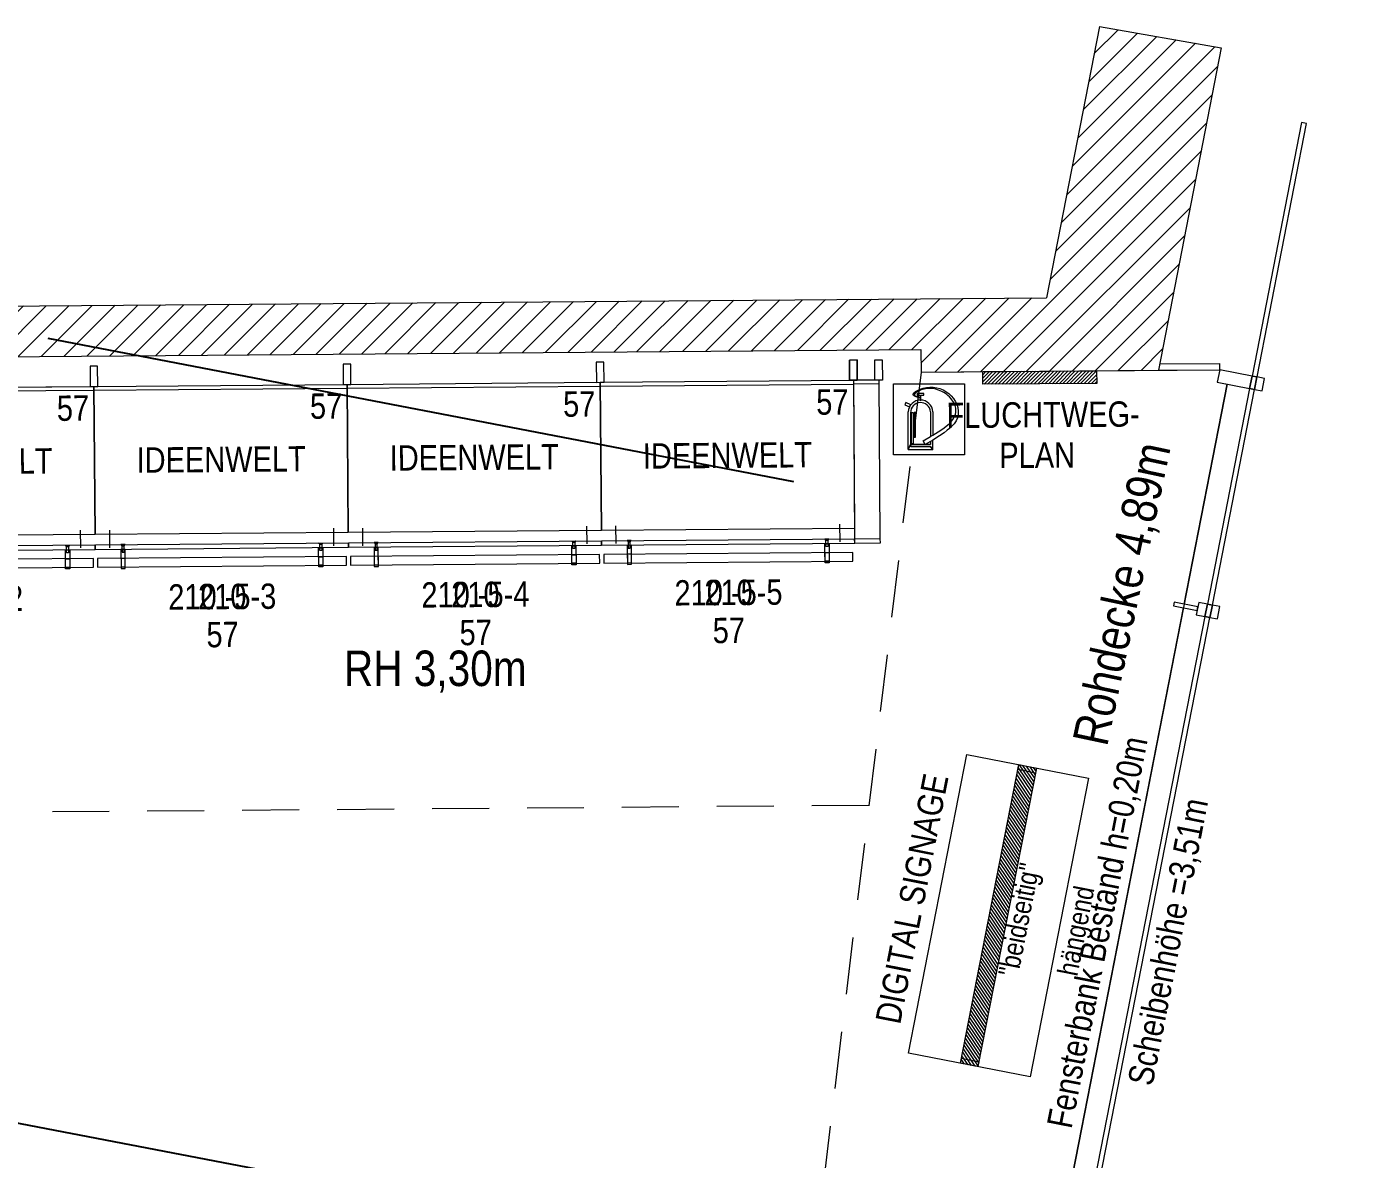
# Model space of a CAD drawing. Header units: millimetres. Extents: x 2027740 to 2136289, y -1533552 to -1491502.
# Drawn here: x 2104804 to 2110023, y -1500877 to -1496400 of the extents above; entities that cross this region are included whole.
import ezdxf
from ezdxf.enums import TextEntityAlignment as Align

# ---------------------------------------------------------------- set-up
doc = ezdxf.new("R2010")
doc.units = ezdxf.units.MM
doc.header["$MEASUREMENT"] = 0
for name, pattern in [('AUSGEZOGEN', [0]), ('DGN Style 2', [375.045563, 225.027338, -150.018225]), ('DGN Style 3', [5137.008267, 3669.291619, -1467.716648])]:
    doc.linetypes.add(name, pattern=pattern)
for name, color, linetype, lineweight in [('01_Grundriss', 7, 'Continuous', 0), ('02_Unterzüge', 8, 'DGN Style 2', 0), ('03_Abbruch_Einrichtung', 2, 'DGN Style 3', 0), ('03_Abbruch_Einrichtung (Construction)', 2, 'DGN Style 3', 0), ('06_Ansichten', 7, 'Continuous', 0), ('10_Einrichtung', 7, 'Continuous', 0), ('10_Einrichtung (Construction)', 7, 'Continuous', 0), ('11_Schraffur', 9, 'Continuous', 0), ('13_Ladenbau', 94, 'Continuous', 0), ('16_Brandschutz', 94, 'Continuous', 0), ('16_Fluchtweg', 94, 'Continuous', 0), ('16_Fluchtweg (Construction)', 94, 'Continuous', 0), ('20_Sortimentierung', 7, 'Continuous', 0), ('21_Modulnummer', 7, 'Continuous', 0), ('26_Deckenfries', 251, 'DGN Style 2', 13)]:
    doc.layers.add(name, color=color, linetype=linetype, lineweight=lineweight)
doc.layers.add('15_Flächen', color=6, linetype='Continuous', lineweight=0, plot=False)
doc.styles.add('Rossmann', font='ARIALN.TTF', dxfattribs={"height": 100})
doc.styles.get("Standard").update_dxf_attribs({"font": 'isocp.shx'})
doc.styles.add('Style-Arial Narrow', font='ARIALN.TTF')
doc.styles.add('Style-ISOCPEUR', font='arial.ttf')
doc.dimstyles.new('DIN919_1-50', dxfattribs={"dimscale": 2.5, "dimtxt": 5, "dimasz": 1.5, "dimexe": 2.5, "dimexo": 0, "dimgap": 1, "dimtad": 1, "dimdec": 1, "dimzin": 9, "dimdsep": 46, "dimtxsty": 'Standard', "dimblk": 'BEMSTR', "dimcen": 6, "dimse1": 1, "dimse2": 1, "dimclrd": 256, "dimclre": 7, "dimclrt": 7, "dimadec": 0, "dimazin": 0, "dimtfac": 1, "dimtdec": 0, "dimtmove": 0, "dimatfit": 1, "dimldrblk": 'BEMSTR', "dimfxl": 1, "dimtolj": 1, "dimtzin": 9, "dimarcsym": 0})

# ---------------------------------------------------------------- blocks, each defined once
blk = doc.blocks.new('*U137')
at = {"layer": '16_Brandschutz', "color": 1, "linetype": 'Continuous'}
for p, q in [((-63, 101.1), (-59.6, 106.9)), ((-59.6, 106.9), (-54.5, 111.4)), ((-51.7, 107.3), (-55.8, 103.5)), ((-54.5, 111.4), (-48.4, 114.9)), ((-47.2, 110.2), (-51.7, 107.3)), ((-48.4, 114.9), (-35.5, 120.6)), ((-42, 113.1), (-47.2, 110.2)), ((-30.6, 118), (-42, 113.1)), ((-35.5, 120.6), (-23, 124.6)), ((-19.1, 121.5), (-30.6, 118)), ((-23, 124.6), (-9.7, 127.5)), ((-7.1, 123.5), (-19.1, 121.5)), ((-9.7, 127.5), (3.6, 128.9)), ((5, 124.2), (-7.1, 123.5)), ((3.6, 128.9), (17.6, 128.9)), ((17.2, 123.3), (5, 124.2)), ((27.8, 121), (17.2, 123.3)), ((17.6, 128.9), (31.1, 127.2)), ((38.7, 117.6), (27.8, 121)), ((31.1, 127.2), (44.1, 123.8)), ((51.7, 111.7), (38.7, 117.6)), ((44.1, 123.8), (56.9, 118.5)), ((62.1, 105.9), (51.7, 111.7)), ((56.9, 118.5), (68.4, 111.8)), ((68.4, 111.8), (79.7, 103.2)), ((-92.3, 67.5), (-96.6, 58.6)), ((-96.6, 58.6), (-78.1, 49.7)), ((-72.8, 58.2), (-92.3, 67.5)), ((-78.1, 49.7), (-72.8, 58.1)), ((-72.8, 58.1), (-72.8, 58.2)), ((-63.4, 97.9), (-63, 101.1)), ((-61.7, 95.3), (-63.4, 97.9)), ((-57.9, 92.8), (-61.7, 95.3)), ((-57.5, 100.7), (-57.9, 99.4)), ((-57.9, 99.4), (-57.7, 98.2)), ((-47.5, 89), (-57.9, 92.8)), ((-57.7, 98.2), (-57.3, 97.2)), ((-55.8, 103.5), (-57.5, 100.7)), ((-57.3, 97.2), (-55.9, 95.8)), ((-55.9, 95.8), (-54.7, 94.9)), ((-54.7, 94.9), (-51.7, 93.5)), ((-51.7, 93.5), (-46.7, 91.8)), ((-35.3, 85.7), (-47.5, 89)), ((-20.5, 103.9), (-46.9, 103.9)), ((-46.9, 103.9), (-46.9, 97.3)), ((-46.9, 97.3), (-35.3, 97.3)), ((-46.7, 91.8), (-37, 89.4)), ((-37, 89.4), (-35.3, 89)), ((-35.3, 97.3), (-35.3, 89)), ((-35.3, 89), (-35.3, 85.7)), ((-35.3, 89), (-35.3, 85.7)), ((-35.3, 85.7), (-35.3, 77.5)), ((-35.3, 77.5), (-32, 77.5)), ((-32, 77.5), (-32, 97.3)), ((-32, 97.3), (-20.5, 97.3)), ((-20.5, 97.3), (-20.5, 103.9)), ((71.7, 99.3), (62.1, 105.9)), ((75.9, 95.5), (71.7, 99.3)), ((81.9, 90.2), (75.9, 95.5)), ((79.7, 103.2), (89.8, 93.9)), ((89.6, 81.8), (81.9, 90.2)), ((91.8, 79), (89.6, 81.8)), ((89.8, 93.9), (98.5, 84)), ((96.5, 72.6), (91.8, 79)), ((99.3, 67.6), (96.5, 72.6)), ((98.5, 84), (105.7, 73.2)), ((102.5, 61.5), (99.3, 67.6)), ((104.8, 56.1), (102.5, 61.5)), ((106.6, 50.4), (104.8, 56.1)), ((105.7, 73.2), (112, 60.5)), ((112, 60.5), (116, 47.5)), ((-73.3, 26.6), (-73.3, -100.8)), ((-69.7, -97.5), (-69.7, 27.7)), ((-69.7, 27.7), (-63.3, 27.7)), ((-63.3, 27.7), (-63.3, -97.5)), ((-53.6, 27.4), (-59.7, 27.4)), ((-59.7, 27.4), (-59.7, -71.1)), ((-53.6, -71.1), (-53.6, 27.4)), ((5.9, 30.7), (5.9, -69.1)), ((15.7, 30.7), (15.7, -63.4)), ((92.1, -5.3), (98.9, 3.9)), ((98.9, 3.9), (104.5, 14.6)), ((104.5, 14.6), (106.6, 20.4)), ((107.8, 44.5), (106.6, 50.4)), ((106.6, 20.4), (108, 27)), ((108.5, 38.7), (107.8, 44.5)), ((108, 27), (108.4, 33.1)), ((108.4, 33.1), (108.5, 38.7)), ((114.1, 6.3), (108.6, -6)), ((117.2, 19.7), (114.1, 6.3)), ((116, 47.5), (117.7, 33.6)), ((117.7, 33.6), (117.2, 19.7)), ((15.7, -63.4), (37.3, -50.2)), ((37.3, -50.2), (56, -37.6)), ((56, -37.6), (74.9, -22.8)), ((73.6, -43.4), (60.8, -53.7)), ((82.6, -36.1), (73.6, -43.4)), ((74.9, -22.8), (83.7, -14.6)), ((91.9, -27.4), (82.6, -36.1)), ((83.7, -14.6), (92.1, -5.3)), ((100.8, -17.4), (91.9, -27.4)), ((108.6, -6), (100.8, -17.4)), ((-73.3, -100.8), (-83.2, -120.5)), ((-83.2, -120.5), (-73.3, -100.8)), ((-73.2, -107.4), (-73.3, -100.8)), ((-14.8, -100.8), (-73.3, -100.8)), ((-73.3, -100.8), (-73.2, -107.4)), ((-73.2, -107.4), (-73.3, -100.8)), ((-63.3, -97.5), (-69.7, -97.5)), ((-59.7, -71.1), (-53.6, -71.1)), ((-23.4, -86.1), (6, -69.1)), ((-14.8, -100.7), (-23.4, -86.1)), ((5.9, -88.8), (-14.8, -100.7)), ((5.9, -100.8), (-14.8, -100.8)), ((15.7, -82.9), (5.9, -88.8)), ((15.7, -82.9), (5.9, -88.8)), ((5.9, -88.8), (5.9, -100.8)), ((6, -69.1), (15.7, -63.4)), ((42.3, -66.2), (15.7, -82.9)), ((15.7, -120.5), (15.7, -82.9)), ((60.8, -53.7), (42.3, -66.2)), ((-83.2, -120.5), (15.7, -120.5)), ((-83.2, -120.5), (-83.2, -120.5)), ((-73.2, -110.6), (-73.2, -107.4)), ((-73.2, -107.4), (5.9, -107.4)), ((5.9, -110.6), (-73.2, -110.6)), ((5.9, -107.4), (5.9, -110.6)), ((15.7, -120.5), (5.9, -110.6)), ((5.9, -110.6), (15.7, -120.5)), ((5.9, -110.6), (15.7, -120.5))]:
    blk.add_line(p, q, dxfattribs=at)
at = {"layer": '16_Brandschutz', "color": 1, "linetype": 'Continuous', "flags": 128}
blk.add_lwpolyline([(-142.1, 142.1), (142.1, 142.1), (142.1, -142.1), (-142.1, -142.1)], close=True, dxfattribs=at)
blk.add_lwpolyline([(-83.2, -120.5), (-83.2, 30.7)], dxfattribs=at)
at = {"layer": '16_Brandschutz', "color": 1, "linetype": 'Continuous'}
for centre, radius, start, end in [((-33.8, 28), 49.5, 3.1466, 176.8534), ((-33.6, 27.8), 39.7, 4.1848, 181.7432), ((-33.6, 27.8), 39.7, 179.3872, 181.7732)]:
    blk.add_arc(centre, radius, start, end, dxfattribs=at)
blk = doc.blocks.new('FLö')
at = {"layer": '16_Brandschutz', "color": 1, "linetype": 'Continuous', "xscale": 0.9850171335536928, "yscale": 0.9850171335536928, "zscale": 0.9850171335536928}
blk.add_blockref('*U137', (0, 40), dxfattribs=at)
blk = doc.blocks.new('BEMSTR')
for p, q in [((-0.01, -0.01), (0.01, 0.01)), ((-0.01, 0), (0.01, 0)), ((0, 0.01), (0, -0.01))]:
    blk.add_line(p, q)
blk = doc.blocks.new('*D151')
at = {"layer": '06_Ansichten', "linetype": 'AUSGEZOGEN', "lineweight": -2, "transparency": 16777216}
for p, q in [((2107257.5, -1501210.5), (2104311.3, -1500644.9)), ((2113650.8, -1502437.6), (2110203.7, -1501776)), ((2116597, -1503003.1), (2119543.2, -1503568.6))]:
    blk.add_line(p, q, dxfattribs=at)
at = {"layer": 'Defpoints', "color": 0, "linetype": 'AUSGEZOGEN', "lineweight": 0, "transparency": 16777216}
for p in [(2110203.7, -1501776), (2110185.3, -1501871.9), (2113632.4, -1502533.6)]:
    blk.add_point(p, dxfattribs=at)
at = {"layer": '06_Ansichten', "linetype": 'AUSGEZOGEN', "lineweight": -2, "transparency": 16777216, "xscale": 3000, "yscale": 3000, "zscale": 3000}
for p, rotation in [((2110203.7, -1501776), 349.1345598086123), ((2113650.8, -1502437.6), 169.1345598086123)]:
    blk.add_blockref('BEMSTR', p, dxfattribs=dict(at, rotation=rotation))
at = {"layer": '06_Ansichten', "color": 7, "linetype": 'AUSGEZOGEN', "transparency": 16777216, "insert": (2111940.7, -1502037), "char_height": 100, "attachment_point": 5, "rotation": 349.1346, "style": 'Style-ISOCPEUR'}
blk.add_mtext('\\A1;\\fArial|b0|i0|c00|p39;3510', dxfattribs=at)
blk = doc.blocks.new('*D154')
at = {"layer": '06_Ansichten', "linetype": 'AUSGEZOGEN', "lineweight": -2, "transparency": 16777216}
for p, q in [((2107835.7, -1498198.3), (2104889.5, -1497632.8)), ((2114229, -1499425.4), (2110781.9, -1498763.8)), ((2117175.2, -1499990.9), (2120121.4, -1500556.4))]:
    blk.add_line(p, q, dxfattribs=at)
at = {"layer": 'Defpoints', "color": 0, "linetype": 'AUSGEZOGEN', "lineweight": 0, "transparency": 16777216}
for p in [(2110781.9, -1498763.8), (2110749.5, -1498932.6), (2114196.6, -1499594.3)]:
    blk.add_point(p, dxfattribs=at)
at = {"layer": '06_Ansichten', "linetype": 'AUSGEZOGEN', "lineweight": -2, "transparency": 16777216, "xscale": 3000, "yscale": 3000, "zscale": 3000}
for p, rotation in [((2110781.9, -1498763.8), 349.1345598086123), ((2114229, -1499425.4), 169.1345598086123)]:
    blk.add_blockref('BEMSTR', p, dxfattribs=dict(at, rotation=rotation))
at = {"layer": '06_Ansichten', "color": 7, "linetype": 'AUSGEZOGEN', "transparency": 16777216, "insert": (2112518.8, -1499024.8), "char_height": 100, "attachment_point": 5, "rotation": 349.1346, "style": 'Style-ISOCPEUR'}
blk.add_mtext('\\A1;\\fArial|b0|i0|c00|p39;3510', dxfattribs=at)
blk = doc.blocks.new('Ideenwelt rechts T57')
at = {"layer": '10_Einrichtung', "color": 7, "linetype": 'Continuous', "lineweight": 0}
for p, q in [((-50, 282.5), (50, 282.5)), ((-50, 267.5), (50, 267.5))]:
    blk.add_line(p, q, dxfattribs=at)
at = {"layer": '10_Einrichtung', "color": 7, "linetype": 'Continuous', "lineweight": 0, "extrusion": (0, 0, -1), "flags": 128}
for points in [[(35, 362.5), (65, 362.5), (65, 282.5), (35, 282.5)], [(-65, 362.5), (-35, 362.5), (-35, 282.5), (-65, 282.5)]]:
    blk.add_lwpolyline(points, close=True, dxfattribs=at)
at = {"layer": '10_Einrichtung', "color": 7, "lineweight": 13, "extrusion": (0, 0, -1), "flags": 128}
blk.add_lwpolyline([(50, -362.5), (-50, -362.5), (-50, -343.5), (50, -343.5)], close=True, dxfattribs=at)
at = {"layer": '10_Einrichtung (Construction)', "color": 7, "linetype": 'Continuous', "lineweight": 13}
blk.add_line((-50, 282.5), (-50, -343.5), dxfattribs=at)
at = {"layer": '10_Einrichtung (Construction)', "color": 7, "linetype": 'Continuous', "lineweight": 0}
blk.add_line((50, 282.5), (50, -343.5), dxfattribs=at)
blk = doc.blocks.new('IWr')
at = {"layer": '10_Einrichtung', "color": 7, "linetype": 'Continuous', "lineweight": 13, "extrusion": (0, 0, -1)}
blk.add_blockref('Ideenwelt rechts T57', (-50, -322.5), dxfattribs=at)
blk = doc.blocks.new('Ideenwelt_Mitte57')
at = {"layer": '10_Einrichtung', "color": 7, "linetype": 'Continuous', "lineweight": 0}
for p, q in [((-500, 305), (500, 305)), ((-442.5, -317.8), (-442.5, -248.02)), ((442.5, -317.8), (442.5, -248.02))]:
    blk.add_line(p, q, dxfattribs=at)
at = {"layer": '10_Einrichtung', "color": 7, "linetype": 'Continuous', "lineweight": 0, "flags": 128}
for points in [[(-485, 400), (-515, 400), (-515, 320), (-485, 320)], [(515, 400), (485, 400), (485, 320), (515, 320)], [(-500, 320), (500, 320), (500, -265), (-500, -265)]]:
    blk.add_lwpolyline(points, close=True, dxfattribs=at)
at = {"layer": '10_Einrichtung', "color": 7, "linetype": 'Continuous', "lineweight": 13, "flags": 128}
blk.add_lwpolyline([(498.75, -325), (-498.75, -325), (-498.75, -306), (498.75, -306)], close=True, dxfattribs=at)
at = {"layer": '10_Einrichtung', "lineweight": 0, "ltscale": 0.01, "flags": 128}
for points in [[(-398.5, -306), (-394.5, -311), (-386.5, -311), (-382.5, -306)], [(-394.5, -311), (-394.5, -336), (-386.5, -336), (-386.5, -311)], [(398.5, -306), (394.5, -311), (386.5, -311), (382.5, -306)], [(394.5, -311), (394.5, -336), (386.5, -336), (386.5, -311)], [(-492, -394), (492, -394), (492, -360.3), (-492, -360.3)], [(-398.75, -325), (-398.75, -400), (-382.25, -400), (-382.25, -325)], [(-398.75, -360.3), (-398.75, -394), (-382.25, -394), (-382.25, -360.3)], [(398.75, -325), (398.75, -400), (382.25, -400), (382.25, -325)], [(398.75, -360.3), (398.75, -394), (382.25, -394), (382.25, -360.3)]]:
    blk.add_lwpolyline(points, close=True, dxfattribs=at)
at = {"layer": '10_Einrichtung (Construction)', "color": 5, "linetype": 'Continuous', "lineweight": 0}
blk.add_line((-500, 320), (500, 320), dxfattribs=at)
at = {"layer": '10_Einrichtung (Construction)', "color": 3, "linetype": 'Continuous', "lineweight": 0}
for p, q in [((-500, 320), (-500, -265)), ((500, 320), (500, -265))]:
    blk.add_line(p, q, dxfattribs=at)
blk = doc.blocks.new('IWm')
at = {"layer": '10_Einrichtung', "color": 7, "linetype": 'Continuous', "lineweight": 0}
blk.add_blockref('Ideenwelt_Mitte57', (-500, -360), dxfattribs=at)
at = {"layer": '10_Einrichtung', "color": 7, "linetype": 'Continuous', "lineweight": 0, "style": 'Style-Arial Narrow'}
blk.add_text('57', height=100, dxfattribs=at).set_placement((-20, -75), align=Align.TOP_RIGHT)
at = {"layer": '20_Sortimentierung', "color": 1, "linetype": 'Continuous', "lineweight": 0, "style": 'Style-Arial Narrow'}
blk.add_attdef('IWm_0', text='', height=100, dxfattribs=at).set_placement((-500, -332.5), align=Align.MIDDLE_CENTER)
at = {"layer": '21_Modulnummer', "color": 1, "linetype": 'Continuous', "lineweight": 0, "insert": (-500, -824.3), "char_height": 100, "attachment_point": 2, "line_spacing_factor": 0.6, "style": 'Style-Arial Narrow'}
blk.add_mtext('210 -5-2', dxfattribs=at)
at = {"layer": '21_Modulnummer', "color": 251, "linetype": 'Continuous', "lineweight": 0, "style": 'Style-Arial Narrow'}
blk.add_attdef('IWm_0', text='', height=100, dxfattribs=at).set_placement((-500, -974.3), align=Align.TOP_CENTER)
at = {"layer": '21_Modulnummer', "color": 5, "linetype": 'Continuous', "lineweight": 0, "style": 'Style-Arial Narrow'}
blk.add_attdef('IWm_0', text='', height=100, dxfattribs=at).set_placement((-500, -1124.3), align=Align.TOP_CENTER)
blk = doc.blocks.new('Ideenwelt_Mitte57_1')
at = {"layer": '10_Einrichtung', "color": 7, "linetype": 'Continuous', "lineweight": 0}
for p, q in [((-500, 305), (500, 305)), ((-442.5, -317.8), (-442.5, -248.02)), ((442.5, -317.8), (442.5, -248.02))]:
    blk.add_line(p, q, dxfattribs=at)
at = {"layer": '10_Einrichtung', "color": 7, "linetype": 'Continuous', "lineweight": 0, "flags": 128}
for points in [[(-485, 400), (-515, 400), (-515, 320), (-485, 320)], [(515, 400), (485, 400), (485, 320), (515, 320)], [(-500, 320), (500, 320), (500, -265), (-500, -265)]]:
    blk.add_lwpolyline(points, close=True, dxfattribs=at)
at = {"layer": '10_Einrichtung', "color": 7, "linetype": 'Continuous', "lineweight": 13, "flags": 128}
blk.add_lwpolyline([(498.75, -325), (-498.75, -325), (-498.75, -306), (498.75, -306)], close=True, dxfattribs=at)
at = {"layer": '10_Einrichtung', "lineweight": 0, "ltscale": 0.01, "flags": 128}
for points in [[(-398.5, -306), (-394.5, -311), (-386.5, -311), (-382.5, -306)], [(-394.5, -311), (-394.5, -336), (-386.5, -336), (-386.5, -311)], [(398.5, -306), (394.5, -311), (386.5, -311), (382.5, -306)], [(394.5, -311), (394.5, -336), (386.5, -336), (386.5, -311)], [(-492, -394), (492, -394), (492, -360.3), (-492, -360.3)], [(-398.75, -325), (-398.75, -400), (-382.25, -400), (-382.25, -325)], [(-398.75, -360.3), (-398.75, -394), (-382.25, -394), (-382.25, -360.3)], [(398.75, -325), (398.75, -400), (382.25, -400), (382.25, -325)], [(398.75, -360.3), (398.75, -394), (382.25, -394), (382.25, -360.3)]]:
    blk.add_lwpolyline(points, close=True, dxfattribs=at)
at = {"layer": '10_Einrichtung (Construction)', "color": 5, "linetype": 'Continuous', "lineweight": 0}
blk.add_line((-500, 320), (500, 320), dxfattribs=at)
at = {"layer": '10_Einrichtung (Construction)', "color": 3, "linetype": 'Continuous', "lineweight": 0}
for p, q in [((-500, 320), (-500, -265)), ((500, 320), (500, -265))]:
    blk.add_line(p, q, dxfattribs=at)
blk = doc.blocks.new('IWm_1')
at = {"layer": '10_Einrichtung', "color": 7, "linetype": 'Continuous', "lineweight": 0}
blk.add_blockref('Ideenwelt_Mitte57_1', (-500, -360), dxfattribs=at)
at = {"layer": '10_Einrichtung', "color": 7, "linetype": 'Continuous', "lineweight": 0, "style": 'Style-Arial Narrow'}
blk.add_text('57', height=100, dxfattribs=at).set_placement((-20, -75), align=Align.TOP_RIGHT)
at = {"layer": '20_Sortimentierung', "color": 1, "linetype": 'Continuous', "lineweight": 0, "style": 'Style-Arial Narrow'}
blk.add_attdef('IWm_1_0', text='', height=100, dxfattribs=at).set_placement((-500, -332.5), align=Align.MIDDLE_CENTER)
at = {"layer": '21_Modulnummer', "color": 1, "linetype": 'Continuous', "lineweight": 0, "insert": (-500, -824.3), "char_height": 100, "attachment_point": 2, "line_spacing_factor": 0.6, "style": 'Style-Arial Narrow'}
blk.add_mtext('210 -5-3', dxfattribs=at)
at = {"layer": '21_Modulnummer', "color": 251, "linetype": 'Continuous', "lineweight": 0, "style": 'Style-Arial Narrow'}
blk.add_attdef('IWm_1_0', text='', height=100, dxfattribs=at).set_placement((-500, -974.3), align=Align.TOP_CENTER)
at = {"layer": '21_Modulnummer', "color": 5, "linetype": 'Continuous', "lineweight": 0, "style": 'Style-Arial Narrow'}
blk.add_attdef('IWm_1_0', text='', height=100, dxfattribs=at).set_placement((-500, -1124.3), align=Align.TOP_CENTER)
blk = doc.blocks.new('Ideenwelt_Mitte57_2')
at = {"layer": '10_Einrichtung', "color": 7, "linetype": 'Continuous', "lineweight": 0}
for p, q in [((-500, 305), (500, 305)), ((-442.5, -317.8), (-442.5, -248.02)), ((442.5, -317.8), (442.5, -248.02))]:
    blk.add_line(p, q, dxfattribs=at)
at = {"layer": '10_Einrichtung', "color": 7, "linetype": 'Continuous', "lineweight": 0, "flags": 128}
for points in [[(-485, 400), (-515, 400), (-515, 320), (-485, 320)], [(515, 400), (485, 400), (485, 320), (515, 320)], [(-500, 320), (500, 320), (500, -265), (-500, -265)]]:
    blk.add_lwpolyline(points, close=True, dxfattribs=at)
at = {"layer": '10_Einrichtung', "color": 7, "linetype": 'Continuous', "lineweight": 13, "flags": 128}
blk.add_lwpolyline([(498.75, -325), (-498.75, -325), (-498.75, -306), (498.75, -306)], close=True, dxfattribs=at)
at = {"layer": '10_Einrichtung', "lineweight": 0, "ltscale": 0.01, "flags": 128}
for points in [[(-398.5, -306), (-394.5, -311), (-386.5, -311), (-382.5, -306)], [(-394.5, -311), (-394.5, -336), (-386.5, -336), (-386.5, -311)], [(398.5, -306), (394.5, -311), (386.5, -311), (382.5, -306)], [(394.5, -311), (394.5, -336), (386.5, -336), (386.5, -311)], [(-492, -394), (492, -394), (492, -360.3), (-492, -360.3)], [(-398.75, -325), (-398.75, -400), (-382.25, -400), (-382.25, -325)], [(-398.75, -360.3), (-398.75, -394), (-382.25, -394), (-382.25, -360.3)], [(398.75, -325), (398.75, -400), (382.25, -400), (382.25, -325)], [(398.75, -360.3), (398.75, -394), (382.25, -394), (382.25, -360.3)]]:
    blk.add_lwpolyline(points, close=True, dxfattribs=at)
at = {"layer": '10_Einrichtung (Construction)', "color": 5, "linetype": 'Continuous', "lineweight": 0}
blk.add_line((-500, 320), (500, 320), dxfattribs=at)
at = {"layer": '10_Einrichtung (Construction)', "color": 3, "linetype": 'Continuous', "lineweight": 0}
for p, q in [((-500, 320), (-500, -265)), ((500, 320), (500, -265))]:
    blk.add_line(p, q, dxfattribs=at)
blk = doc.blocks.new('IWm_2')
at = {"layer": '10_Einrichtung', "color": 7, "linetype": 'Continuous', "lineweight": 0}
blk.add_blockref('Ideenwelt_Mitte57_2', (-500, -360), dxfattribs=at)
at = {"layer": '10_Einrichtung', "color": 7, "linetype": 'Continuous', "lineweight": 0, "style": 'Style-Arial Narrow'}
blk.add_text('57', height=100, dxfattribs=at).set_placement((-20, -75), align=Align.TOP_RIGHT)
at = {"layer": '20_Sortimentierung', "color": 1, "linetype": 'Continuous', "lineweight": 0, "style": 'Style-Arial Narrow'}
blk.add_attdef('IWm_2_0', text='', height=100, dxfattribs=at).set_placement((-500, -332.5), align=Align.MIDDLE_CENTER)
at = {"layer": '21_Modulnummer', "color": 1, "linetype": 'Continuous', "lineweight": 0, "insert": (-500, -824.3), "char_height": 100, "attachment_point": 2, "line_spacing_factor": 0.6, "style": 'Style-Arial Narrow'}
blk.add_mtext('210 -5-4', dxfattribs=at)
at = {"layer": '21_Modulnummer', "color": 251, "linetype": 'Continuous', "lineweight": 0, "style": 'Style-Arial Narrow'}
blk.add_attdef('IWm_2_0', text='', height=100, dxfattribs=at).set_placement((-500, -974.3), align=Align.TOP_CENTER)
at = {"layer": '21_Modulnummer', "color": 5, "linetype": 'Continuous', "lineweight": 0, "style": 'Style-Arial Narrow'}
blk.add_attdef('IWm_2_0', text='', height=100, dxfattribs=at).set_placement((-500, -1124.3), align=Align.TOP_CENTER)
blk = doc.blocks.new('Ideenwelt_Mitte57_3')
at = {"layer": '10_Einrichtung', "color": 7, "linetype": 'Continuous', "lineweight": 0}
for p, q in [((-500, 305), (500, 305)), ((-442.5, -317.8), (-442.5, -248.02)), ((442.5, -317.8), (442.5, -248.02))]:
    blk.add_line(p, q, dxfattribs=at)
at = {"layer": '10_Einrichtung', "color": 7, "linetype": 'Continuous', "lineweight": 0, "flags": 128}
for points in [[(-485, 400), (-515, 400), (-515, 320), (-485, 320)], [(515, 400), (485, 400), (485, 320), (515, 320)], [(-500, 320), (500, 320), (500, -265), (-500, -265)]]:
    blk.add_lwpolyline(points, close=True, dxfattribs=at)
at = {"layer": '10_Einrichtung', "color": 7, "linetype": 'Continuous', "lineweight": 13, "flags": 128}
blk.add_lwpolyline([(498.75, -325), (-498.75, -325), (-498.75, -306), (498.75, -306)], close=True, dxfattribs=at)
at = {"layer": '10_Einrichtung', "lineweight": 0, "ltscale": 0.01, "flags": 128}
for points in [[(-398.5, -306), (-394.5, -311), (-386.5, -311), (-382.5, -306)], [(-394.5, -311), (-394.5, -336), (-386.5, -336), (-386.5, -311)], [(398.5, -306), (394.5, -311), (386.5, -311), (382.5, -306)], [(394.5, -311), (394.5, -336), (386.5, -336), (386.5, -311)], [(-492, -394), (492, -394), (492, -360.3), (-492, -360.3)], [(-398.75, -325), (-398.75, -400), (-382.25, -400), (-382.25, -325)], [(-398.75, -360.3), (-398.75, -394), (-382.25, -394), (-382.25, -360.3)], [(398.75, -325), (398.75, -400), (382.25, -400), (382.25, -325)], [(398.75, -360.3), (398.75, -394), (382.25, -394), (382.25, -360.3)]]:
    blk.add_lwpolyline(points, close=True, dxfattribs=at)
at = {"layer": '10_Einrichtung (Construction)', "color": 5, "linetype": 'Continuous', "lineweight": 0}
blk.add_line((-500, 320), (500, 320), dxfattribs=at)
at = {"layer": '10_Einrichtung (Construction)', "color": 3, "linetype": 'Continuous', "lineweight": 0}
for p, q in [((-500, 320), (-500, -265)), ((500, 320), (500, -265))]:
    blk.add_line(p, q, dxfattribs=at)
blk = doc.blocks.new('IWm_3')
at = {"layer": '10_Einrichtung', "color": 7, "linetype": 'Continuous', "lineweight": 0}
blk.add_blockref('Ideenwelt_Mitte57_3', (-500, -360), dxfattribs=at)
at = {"layer": '10_Einrichtung', "color": 7, "linetype": 'Continuous', "lineweight": 0, "style": 'Style-Arial Narrow'}
blk.add_text('57', height=100, dxfattribs=at).set_placement((-20, -75), align=Align.TOP_RIGHT)
at = {"layer": '20_Sortimentierung', "color": 1, "linetype": 'Continuous', "lineweight": 0, "style": 'Style-Arial Narrow'}
blk.add_attdef('IWm_3_0', text='', height=100, dxfattribs=at).set_placement((-500, -332.5), align=Align.MIDDLE_CENTER)
at = {"layer": '21_Modulnummer', "color": 1, "linetype": 'Continuous', "lineweight": 0, "insert": (-500, -824.3), "char_height": 100, "attachment_point": 2, "line_spacing_factor": 0.6, "style": 'Style-Arial Narrow'}
blk.add_mtext('210 -5-5', dxfattribs=at)
at = {"layer": '21_Modulnummer', "color": 251, "linetype": 'Continuous', "lineweight": 0, "style": 'Style-Arial Narrow'}
blk.add_attdef('IWm_3_0', text='', height=100, dxfattribs=at).set_placement((-500, -974.3), align=Align.TOP_CENTER)
at = {"layer": '21_Modulnummer', "color": 5, "linetype": 'Continuous', "lineweight": 0, "style": 'Style-Arial Narrow'}
blk.add_attdef('IWm_3_0', text='', height=100, dxfattribs=at).set_placement((-500, -1124.3), align=Align.TOP_CENTER)
blk = doc.blocks.new('*U643')
at = {"layer": '16_Fluchtweg (Construction)', "linetype": 'Continuous', "lineweight": 0}
h = blk.add_hatch(dxfattribs=at)
h.set_pattern_fill('HATCH', color=5, style=0, pattern_type=2)
h.set_pattern_definition([(45, (-84.553, 209.899), (-7.07107, 7.07107), [])])
h.paths.add_polyline_path([(-225.1, 215.9), (224.9, 215.9), (224.9, 165.9), (-225.1, 165.9)])
at = {"layer": '16_Fluchtweg (Construction)', "color": 5, "linetype": 'Continuous', "lineweight": 13, "flags": 128}
blk.add_lwpolyline([(-225.1, 215.9), (224.9, 215.9), (224.9, 165.9), (-225.1, 165.9)], close=True, dxfattribs=at)
at = {"layer": '16_Fluchtweg (Construction)', "color": 5, "linetype": 'Continuous', "lineweight": 0, "style": 'Style-Arial Narrow'}
for s, p in [('FLUCHTWEG-', (-369.6, 93.9)), ('PLAN', (-162.3, -65.9))]:
    blk.add_text(s, height=100, dxfattribs=at).set_placement(p, align=Align.TOP_LEFT)
blk = doc.blocks.new('303_1')
at = {"layer": '16_Fluchtweg', "color": 5, "linetype": 'Continuous', "lineweight": 0}
blk.add_blockref('*U643', (0.1, -215.9), dxfattribs=at)
blk = doc.blocks.new('FWPlanr_1')
at = {"layer": '16_Fluchtweg', "color": 5, "linetype": 'Continuous', "lineweight": 0}
blk.add_blockref('303_1', (0, 0), dxfattribs=at)
blk = doc.blocks.new('DSiB')
at = {"layer": '03_Abbruch_Einrichtung', "linetype": 'Continuous', "lineweight": 0}
h = blk.add_hatch(dxfattribs=at)
h.set_pattern_fill('HATCH', color=256, style=0, pattern_type=2)
h.set_pattern_definition([(45, (-148.773, 271.852), (-7.07107, 7.07107), [])])
h.paths.add_polyline_path([(-601, 285), (601, 285), (601, 215), (-601, 215)])
at = {"layer": '03_Abbruch_Einrichtung', "flags": 128}
blk.add_lwpolyline([(-601, 285), (601, 285), (601, 215), (-601, 215)], close=True, dxfattribs=at)
at = {"layer": '03_Abbruch_Einrichtung (Construction)', "flags": 128}
for points in [[(-601, 495), (601, 495), (601, 5), (-601, 5)], [(-601, 285), (-581, 285), (-581, 215), (-601, 215)], [(581, 285), (601, 285), (601, 215), (581, 215)]]:
    blk.add_lwpolyline(points, close=True, dxfattribs=at)
at = {"layer": '03_Abbruch_Einrichtung', "insert": (0, -74.2), "char_height": 80, "attachment_point": 5, "line_spacing_factor": 0.9, "style": 'Rossmann'}
blk.add_mtext('\\C256;hängend', dxfattribs=at)
at = {"layer": '03_Abbruch_Einrichtung (Construction)', "style": 'Style-Arial Narrow'}
for s, height, p in [('DIGITAL SIGNAGE', 100, (0, 598.2)), ('"beidseitig"', 80, (0, 167.5))]:
    blk.add_text(s, height=height, dxfattribs=at).set_placement(p, align=Align.MIDDLE_CENTER)

msp = doc.modelspace()

# ---------------------------------------------------------------- hatches: boundary and pattern name
at = {"layer": '11_Schraffur', "linetype": 'AUSGEZOGEN', "ltscale": 10}
h = msp.add_hatch(dxfattribs=at)
h.set_pattern_fill('ANSI31', color=256, pattern_type=2)
h.set_pattern_definition([(45, (1922705.07, -1372376.47), (-44.90128, 44.90128), [])])
h.paths.add_polyline_path([(2063620.1004, -1505471.2292), (2063500.1335, -1497552.0007), (2086188.2347, -1497552.0007), (2086188.2347, -1498737.0007), (2094348.2347, -1498737.0007), (2094490.7314, -1497787.6353), (2108337.2777, -1497675.5442), (2108338.0062, -1497765.5413), (2109275.4151, -1497757.9527), (2109524.0236, -1496484.4712), (2109043.1931, -1496399.6878), (2108833.9511, -1497471.517), (2094318.3019, -1497589.0246), (2094176.0137, -1498537.0007), (2086388.2347, -1498537.0007), (2086388.2347, -1497352.0007), (2063217.0716, -1497352.0007), (2063340.1325, -1505475.4704)], flags=17)

# ---------------------------------------------------------------- linework, layer by layer
at = {"layer": '01_Grundriss', "linetype": 'AUSGEZOGEN', "ltscale": 10}
for p, q in [((2109043.1931, -1496399.6878), (2108833.9511, -1497471.517)), ((2094318.3019, -1497589.0246), (2108833.9511, -1497471.517)), ((2094490.7314, -1497787.6353), (2108337.2777, -1497675.5442)), ((2108337.2777, -1497675.5442), (2108338.0062, -1497765.5413)), ((2108338.0062, -1497765.5413), (2109275.4151, -1497757.9527)), ((2109275.4151, -1497757.9527), (2109517.9676, -1497755.9892)), ((2109280.3035, -1497732.9123), (2109517.7652, -1497730.99)), ((2109517.9676, -1497755.9892), (2109517.7652, -1497730.99)), ((2109377.4705, -1498681.7434), (2109547.615, -1497812.7433)), ((2108805.7428, -1501601.7995), (2109374.5883, -1498696.4639))]:
    msp.add_line(p, q, dxfattribs=at)
at = {"layer": '01_Grundriss', "ltscale": 10}
msp.add_line((2109043.1931, -1496399.6878), (2109524.0236, -1496484.4712), dxfattribs=at)
at = {"layer": '01_Grundriss', "linetype": 'AUSGEZOGEN', "ltscale": 10, "flags": 128}
for points in [[(2109645.5592, -1497780.8954), (2109665.1865, -1497784.7383), (2109860.6151, -1496783.6673), (2109840.9878, -1496779.8244)], [(2109508.3603, -1497805.0575), (2109635.938, -1497830.0364), (2109645.5452, -1497780.9681), (2109517.9676, -1497755.9892)], [(2109655.6705, -1497833.8241), (2109665.0956, -1497784.7205), (2109645.4542, -1497780.9504), (2109636.029, -1497830.054)], [(2109469.156, -1498681.8625), (2109488.7834, -1498685.7054), (2109655.5653, -1497833.8793), (2109635.938, -1497830.0364)], [(2109685.1327, -1497839.4792), (2109694.5578, -1497790.3756), (2109665.0956, -1497784.7205), (2109655.6705, -1497833.8241)], [(2109335.3337, -1498688.7781), (2109428.5635, -1498707.0319), (2109431.4457, -1498692.3114), (2109338.2159, -1498674.0576)], [(2109425.201, -1498724.2058), (2109459.5488, -1498730.9309), (2109469.156, -1498681.8625), (2109434.8082, -1498675.1375)], [(2109479.2813, -1498734.7186), (2109488.7065, -1498685.615), (2109469.065, -1498681.8449), (2109459.6398, -1498730.9485)], [(2109508.7435, -1498740.3737), (2109518.1686, -1498691.27), (2109488.7065, -1498685.615), (2109479.2813, -1498734.7186)], [(2108913.6932, -1501622.9355), (2109479.1761, -1498734.7738), (2109459.5488, -1498730.9309), (2108894.0658, -1501619.0926)]]:
    msp.add_lwpolyline(points, close=True, dxfattribs=at)
at = {"layer": '02_Unterzüge'}
msp.add_line((2108338.0062, -1497765.5413), (2107891.7578, -1501473.7966), dxfattribs=at)
at = {"layer": '15_Flächen', "linetype": 'AUSGEZOGEN', "ltscale": 10, "flags": 128}
msp.add_lwpolyline([(2063518.2363, -1498747.0007), (2069416.2347, -1498747.0007), (2069416.2347, -1497552.0007), (2086188.2347, -1497552.0007), (2086188.2347, -1498737.0007), (2094348.2347, -1498737.0007), (2094490.7314, -1497787.6353), (2108337.2777, -1497675.5442), (2108338.0062, -1497765.5413), (2109517.9676, -1497755.9892), (2109508.3603, -1497805.0575), (2109547.615, -1497812.7433), (2108805.7428, -1501601.7995), (2108766.4882, -1501594.1137), (2108756.8809, -1501643.182), (2107891.7578, -1501473.7966), (2107780.5881, -1502052.9736), (2107765.8571, -1502050.146), (2107762.6687, -1502066.757), (2107762.6687, -1502066.757), (2107551.5231, -1502026.2288), (2107517.1505, -1502019.6312), (2107517.1505, -1502019.6312), (2106749.1698, -1501872.2218), (2106546.6419, -1502927.3614), (2106495.5741, -1502917.5593), (2106064.4675, -1505163.5593), (2106115.5353, -1505173.3614), (2105970.73, -1505927.7748), (2105970.73, -1505927.7748), (2105970.73, -1505927.7748), (2105970.73, -1505927.7748), (2105925.3788, -1506164.0476), (2106938.8777, -1506358.5828), (2106935.6894, -1506375.1937), (2106950.4205, -1506378.0213), (2106843.9162, -1506932.8923), (2107683.5883, -1507094.0624), (2107674.1631, -1507143.1661), (2107713.446, -1507150.7062), (2107014.288, -1510793.2134), (2106975.0051, -1510785.6733), (2106965.5799, -1510834.777), (2106437.4116, -1510724.1616), (2106384.1156, -1510978.6405), (2100740.5785, -1509934.0344), (2100598.6456, -1510756.8831), (2092446.7045, -1510980.2262), (2092417.4768, -1511217.0547), (2092428.2323, -1511218.3821), (2092261.6635, -1512398.2829), (2091681.6913, -1512316.4071), (2091593.672, -1512918.1904), (2086495.8059, -1512012.1881), (2085680.4686, -1517269.6664), (2081425.2555, -1516914.6143), (2082017.1994, -1514073.6274), (2081723.5068, -1514012.434), (2081595.0066, -1514629.1601), (2063839.6788, -1514684.447), (2063626.0077, -1505861.1845), (2063730.9957, -1505861.1845), (2063725.0883, -1505469.6388), (2063620.1004, -1505471.2292)], close=True, dxfattribs=at)
at = {"layer": '26_Deckenfries'}
msp.add_line((2108131.5092, -1499477.2689), (2098748.2363, -1499553.2288), dxfattribs=at)

# ---------------------------------------------------------------- block references
at = {"layer": '03_Abbruch_Einrichtung', "rotation": 78.92200508852292}
msp.add_blockref('DSiB', (2108889.0893, -1499960.9269), dxfattribs=at)
at = {"layer": '10_Einrichtung', "color": 7, "linetype": 'Continuous', "lineweight": 13, "rotation": 0.4638128693974853}
msp.add_blockref('IWr', (2108070.3496, -1497757.7077), dxfattribs=at)
at = {"layer": '16_Brandschutz', "color": 1, "linetype": 'Continuous'}
msp.add_blockref('FLö', (2108369.1584, -1497992.2473), dxfattribs=at)
at = {"layer": '16_Fluchtweg', "color": 5, "linetype": 'Continuous', "lineweight": 0, "rotation": 0.4638128693919239}
msp.add_blockref('FWPlanr_1', (2108806.7107, -1497761.747), dxfattribs=at)
at = {"layer": '20_Sortimentierung', "color": 1, "linetype": 'Continuous', "lineweight": 0}
ref = msp.add_blockref('IWm_2', (2107070.3824, -1497765.8027), dxfattribs=dict(at, rotation=0.4638128693974853))
ref.add_attrib('IWm_2_0', 'IDEENWELT', dxfattribs={"color": 1, "linetype": 'Continuous', "lineweight": 0, "height": 100, "rotation": 0.4638129, "style": 'Style-Arial Narrow'}).set_placement((2106573.0903, -1498102.3393), align=Align.MIDDLE_CENTER)
ref.add_attrib('IWm_2_0', '210', dxfattribs={"layer": '21_Modulnummer', "color": 1, "linetype": 'Continuous', "lineweight": 0, "height": 100, "rotation": 0.4638129, "style": 'Style-Arial Narrow'}).set_placement((2106577.0711, -1498594.0775), align=Align.TOP_CENTER)
ref.add_attrib('IWm_2_0', '57', dxfattribs={"layer": '21_Modulnummer', "color": 251, "linetype": 'Continuous', "lineweight": 0, "height": 100, "rotation": 0.4638129, "style": 'Style-Arial Narrow'}).set_placement((2106578.2853, -1498744.0726), align=Align.TOP_CENTER)
ref = msp.add_blockref('IWm_3', (2108070.3496, -1497757.7077), dxfattribs=dict(at, rotation=0.4638128693974853))
ref.add_attrib('IWm_3_0', 'IDEENWELT', dxfattribs={"color": 1, "linetype": 'Continuous', "lineweight": 0, "height": 100, "rotation": 0.4638129, "style": 'Style-Arial Narrow'}).set_placement((2107573.0576, -1498094.2443), align=Align.MIDDLE_CENTER)
ref.add_attrib('IWm_3_0', '210', dxfattribs={"layer": '21_Modulnummer', "color": 1, "linetype": 'Continuous', "lineweight": 0, "height": 100, "rotation": 0.4638129, "style": 'Style-Arial Narrow'}).set_placement((2107577.0383, -1498585.9825), align=Align.TOP_CENTER)
ref.add_attrib('IWm_3_0', '57', dxfattribs={"layer": '21_Modulnummer', "color": 251, "linetype": 'Continuous', "lineweight": 0, "height": 100, "rotation": 0.4638129, "style": 'Style-Arial Narrow'}).set_placement((2107578.2526, -1498735.9776), align=Align.TOP_CENTER)
ref = msp.add_blockref('IWm', (2105070.4479, -1497781.9926), dxfattribs=dict(at, rotation=0.4638128693974853))
ref.add_attrib('IWm_0', 'IDEENWELT', dxfattribs={"color": 1, "linetype": 'Continuous', "lineweight": 0, "height": 100, "rotation": 0.4638129, "style": 'Style-Arial Narrow'}).set_placement((2104573.1559, -1498118.5292), align=Align.MIDDLE_CENTER)
ref.add_attrib('IWm_0', '210', dxfattribs={"layer": '21_Modulnummer', "color": 1, "linetype": 'Continuous', "lineweight": 0, "height": 100, "rotation": 0.4638129, "style": 'Style-Arial Narrow'}).set_placement((2104577.1366, -1498610.2675), align=Align.TOP_CENTER)
ref.add_attrib('IWm_0', '57', dxfattribs={"layer": '21_Modulnummer', "color": 251, "linetype": 'Continuous', "lineweight": 0, "height": 100, "rotation": 0.4638129, "style": 'Style-Arial Narrow'}).set_placement((2104578.3508, -1498760.2626), align=Align.TOP_CENTER)
ref = msp.add_blockref('IWm_1', (2106070.4151, -1497773.8976), dxfattribs=dict(at, rotation=0.4638128693974853))
ref.add_attrib('IWm_1_0', 'IDEENWELT', dxfattribs={"color": 1, "linetype": 'Continuous', "lineweight": 0, "height": 100, "rotation": 0.4638129, "style": 'Style-Arial Narrow'}).set_placement((2105573.1231, -1498110.4342), align=Align.MIDDLE_CENTER)
ref.add_attrib('IWm_1_0', '210', dxfattribs={"layer": '21_Modulnummer', "color": 1, "linetype": 'Continuous', "lineweight": 0, "height": 100, "rotation": 0.4638129, "style": 'Style-Arial Narrow'}).set_placement((2105577.1038, -1498602.1725), align=Align.TOP_CENTER)
ref.add_attrib('IWm_1_0', '57', dxfattribs={"layer": '21_Modulnummer', "color": 251, "linetype": 'Continuous', "lineweight": 0, "height": 100, "rotation": 0.4638129, "style": 'Style-Arial Narrow'}).set_placement((2105578.3181, -1498752.1676), align=Align.TOP_CENTER)

# ---------------------------------------------------------------- texts
at = {"layer": '01_Grundriss', "style": 'Style-Arial Narrow'}
msp.add_text('Fensterbank Bestand h=0,20m', height=100, rotation=78.9220051, dxfattribs=at).set_placement((2109034.0365, -1499978.4253), align=Align.MIDDLE_CENTER)
at = {"layer": '01_Grundriss', "linetype": 'AUSGEZOGEN', "style": 'Style-Arial Narrow'}
msp.add_text('Scheibenhöhe =3,51m', height=100, rotation=78.9220051, dxfattribs=at).set_placement((2109313.1026, -1500015.9447), align=Align.MIDDLE_CENTER)
at = {"layer": '02_Unterzüge', "style": 'Style-Arial Narrow'}
msp.add_text('Rohdecke 4,89m', height=140, rotation=78, dxfattribs=at).set_placement((2109130.3024, -1498640.8567), align=Align.MIDDLE_CENTER)
at = {"layer": '26_Deckenfries', "linetype": 'AUSGEZOGEN', "style": 'Style-Arial Narrow'}
msp.add_text('RH 3,30m', height=140, dxfattribs=at).set_placement((2106418.8776, -1498935.6862), align=Align.MIDDLE_CENTER)

# ---------------------------------------------------------------- dimensions: what is measured, and where the dimension line sits
at = {"layer": '06_Ansichten', "linetype": 'AUSGEZOGEN'}
for base, p1, p2, picture, middle in [((2110781.91, -1498763.7691), (2114196.5747, -1499594.2671), (2110749.4999, -1498932.6212), '*D154', (2112518.8484, -1499024.7752)), ((2110203.7376, -1501775.9598), (2113632.395, -1502533.5575), (2110185.3202, -1501871.9116), '*D151', (2111940.676, -1502036.9658))]:
    dim = msp.add_linear_dim(base=base, p1=p1, p2=p2, angle=169.1345598, text='\\fArial|b0|i0|c00|p39;<>', dimstyle='DIN919_1-50', override={"dimscale": 20, "dimasz": 150, "dimtxsty": 'Style-ISOCPEUR', "dimtdec": 1, "dimfxl": 200}, dxfattribs=at)
    dim.commit()
    dim.dimension.update_dxf_attribs({"geometry": picture, "text_midpoint": middle})

# ---------------------------------------------------------------- wipeouts: each hides what was drawn before it
at = {"color": 94, "linetype": 'Continuous', "lineweight": 0}
msp.add_wipeout([(2109703.0015, -1496611.2978), (2109707.2654, -1496608.8697), (2109711.7468, -1496606.8713), (2109716.4025, -1496605.3218), (2109721.1876, -1496604.2361), (2109726.0562, -1496603.6246), (2109730.9612, -1496603.4933), (2109735.8554, -1496603.8434), (2109740.6918, -1496604.6715), (2109745.4237, -1496605.9697), (2109750.0056, -1496607.7254), (2109754.3934, -1496609.9218), (2109758.5447, -1496612.5377), (2109762.4196, -1496615.5478), (2109765.9809, -1496618.9233), (2109769.1941, -1496622.6317), (2109772.0284, -1496626.6371), (2109774.4564, -1496630.901), (2109776.4548, -1496635.3824), (2109778.0043, -1496640.038), (2109779.09, -1496644.8232), (2109779.7015, -1496649.6917), (2109779.8328, -1496654.5967), (2109779.4828, -1496659.491), (2109778.6546, -1496664.3274), (2109777.3565, -1496669.0593), (2109775.6007, -1496673.6412), (2109773.4043, -1496678.0289), (2109770.7885, -1496682.1802), (2109767.7783, -1496686.0552), (2109764.4028, -1496689.6164), (2109760.6945, -1496692.8296), (2109756.6891, -1496695.6639), (2109752.4251, -1496698.0919), (2109747.9438, -1496700.0903), (2109743.2881, -1496701.6399), (2109738.5029, -1496702.7256), (2109733.6344, -1496703.337), (2109728.7294, -1496703.4684), (2109723.8351, -1496703.1183), (2109718.9988, -1496702.2902), (2109714.2668, -1496700.992), (2109709.6849, -1496699.2363), (2109705.2972, -1496697.0399), (2109701.1459, -1496694.424), (2109697.2709, -1496691.4138), (2109693.7097, -1496688.0383), (2109690.4965, -1496684.33), (2109687.6622, -1496680.3246), (2109685.2342, -1496676.0607), (2109683.2358, -1496671.5793), (2109681.6863, -1496666.9236), (2109680.6005, -1496662.1385), (2109679.9891, -1496657.27), (2109679.8577, -1496652.365), (2109680.2078, -1496647.4707), (2109681.0359, -1496642.6343), (2109682.3341, -1496637.9024), (2109684.0898, -1496633.3205), (2109686.2862, -1496628.9327), (2109688.9021, -1496624.7814), (2109691.9123, -1496620.9065), (2109695.2878, -1496617.3453), (2109698.9961, -1496614.132)], dxfattribs=at).dxf.layer = '13_Ladenbau'

# ---------------------------------------------------------------- next in the draw order: wipeouts: each hides what was drawn before it
msp.add_wipeout([(2109650.4033, -1496698.5325), (2109647.9998, -1496705.4891), (2109644.9259, -1496712.1766), (2109641.2114, -1496718.5307), (2109636.8919, -1496724.4901), (2109632.0091, -1496729.9974), (2109626.6101, -1496734.9995), (2109620.7467, -1496739.4484), (2109614.4755, -1496743.3012), (2109607.8568, -1496746.5207), (2109600.9545, -1496749.076), (2109593.8349, -1496750.9424), (2109586.5667, -1496752.102), (2109579.2198, -1496752.5436), (2109571.865, -1496752.2629), (2109564.5731, -1496751.2627), (2109557.4144, -1496749.5526), (2109550.4577, -1496747.149), (2109543.7702, -1496744.0752), (2109537.4161, -1496740.3607), (2109531.4568, -1496736.0412), (2109525.9495, -1496731.1584), (2109520.9473, -1496725.7593), (2109516.4984, -1496719.896), (2109512.6457, -1496713.6247), (2109509.4261, -1496707.0061), (2109506.8709, -1496700.1037), (2109505.0045, -1496692.9842), (2109503.8449, -1496685.7159), (2109503.4033, -1496678.369), (2109503.6839, -1496671.0142), (2109504.6841, -1496663.7224), (2109506.3942, -1496656.5636), (2109508.7978, -1496649.607), (2109511.8716, -1496642.9195), (2109515.5862, -1496636.5654), (2109519.9056, -1496630.606), (2109524.7884, -1496625.0988), (2109530.1875, -1496620.0966), (2109536.0509, -1496615.6477), (2109542.3221, -1496611.7949), (2109548.9407, -1496608.5754), (2109555.8431, -1496606.0202), (2109562.9627, -1496604.1537), (2109570.2309, -1496602.9941), (2109577.5778, -1496602.5526), (2109584.9326, -1496602.8332), (2109592.2245, -1496603.8334), (2109599.3832, -1496605.5435), (2109606.3398, -1496607.9471), (2109613.0274, -1496611.0209), (2109619.3814, -1496614.7355), (2109625.3408, -1496619.0549), (2109630.8481, -1496623.9377), (2109635.8503, -1496629.3368), (2109640.2991, -1496635.2002), (2109644.1519, -1496641.4714), (2109647.3714, -1496648.09), (2109649.9267, -1496654.9924), (2109651.7931, -1496662.1119), (2109652.9527, -1496669.3802), (2109653.3943, -1496676.7271), (2109653.1136, -1496684.0819), (2109652.1134, -1496691.3737)], dxfattribs=at).dxf.layer = '13_Ladenbau'

# ---------------------------------------------------------------- next in the draw order: linework, layer by layer
at = {"layer": '01_Grundriss', "linetype": 'AUSGEZOGEN', "ltscale": 10}
msp.add_line((2109524.0236, -1496484.4712), (2109275.4151, -1497757.9527), dxfattribs=at)

doc.saveas('drawing.dxf')
